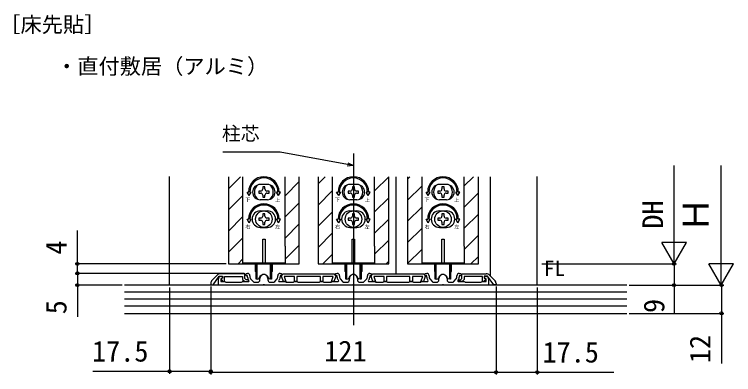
# Model space of a CAD drawing. Units: millimetres, scale not verified. Extents: x -525 to 525, y -783 to 779.
# Drawn here: x 3.5 to 308.7, y 346.8 to 499.8 of the extents above; entities that cross this region are included whole.
import ezdxf
from ezdxf.enums import TextEntityAlignment as Align

# ---------------------------------------------------------------- set-up
doc = ezdxf.new("R2010")
doc.units = ezdxf.units.MM
doc.header["$LTSCALE"] = 4
for name, color, linetype in [('0-2_USER1', 3, 'Continuous'), ('0-3_YKK_11', 7, 'Continuous'), ('0-5_YKK_12', 2, 'Continuous'), ('0-6_YKK_13', 4, 'Continuous'), ('0-8_YKK_D', 6, 'Continuous'), ('0-A_YSS_K', 3, 'Continuous')]:
    doc.layers.add(name, color=color, linetype=linetype)
doc.styles.add('ＭＳ ゴシック', font='')
doc.styles.get('ＭＳ ゴシック').set_extended_font_data('MS Gothic')

msp = doc.modelspace()

# ---------------------------------------------------------------- linework, layer by layer
at = {"layer": '0-3_YKK_11'}
for p, q in [((89.524, 389.047), (87.395, 386.918)), ((101.31, 389.632), (90.938, 389.632)), ((103.46, 388.832), (103.46, 388.213)), ((103.712, 387.548), (104.761, 386.368)), ((107.66, 387.032), (107.66, 387.632)), ((111.06, 387.632), (111.06, 387.032)), ((113.958, 386.368), (115.007, 387.548)), ((115.26, 388.213), (115.26, 388.832)), ((141.46, 388.832), (141.46, 388.213)), ((141.712, 387.548), (142.761, 386.368)), ((145.66, 387.032), (145.66, 387.632)), ((149.06, 387.632), (149.06, 387.032)), ((151.958, 386.368), (153.007, 387.548)), ((153.26, 388.213), (153.26, 388.832)), ((155.56, 389.632), (177.16, 389.632)), ((179.46, 388.832), (179.46, 388.213)), ((179.712, 387.548), (180.761, 386.368)), ((183.66, 387.032), (183.66, 387.632)), ((187.06, 387.632), (187.06, 387.032)), ((189.958, 386.368), (191.007, 387.548)), ((191.26, 388.213), (191.26, 388.832)), ((193.359, 389.634), (203.731, 389.634)), ((205.145, 389.048), (207.274, 386.92)), ((105.509, 386.032), (106.66, 386.032)), ((112.06, 386.032), (113.211, 386.032)), ((143.509, 386.032), (144.66, 386.032)), ((150.06, 386.032), (151.211, 386.032)), ((181.509, 386.032), (182.66, 386.032)), ((188.06, 386.032), (189.211, 386.032))]:
    msp.add_line(p, q, dxfattribs=at)
for points in [[(86.81, 385.504), (86.81, 384.932), (87.81, 384.932), (90.41, 388.632), (91.81, 388.632), (91.81, 387.724), (91.142, 387.481), (91.946, 386.332), (92.61, 386.332), (92.61, 388.432), (100.31, 388.432), (100.31, 387.249), (101.227, 386.332), (102.91, 386.332), (102.91, 387.132), (101.841, 387.132), (101.31, 387.664), (101.31, 389.632)], [(90.783, 388.468), (91.402, 388.693), (91.744, 387.753), (91.06, 387.504), (91.06, 386.332), (92.76, 386.332), (92.983, 386.232), (93.207, 386.132), (96.101, 386.132), (96.285, 386.012), (96.835, 386.012), (97.018, 386.132), (99.912, 386.132), (100.136, 386.232), (100.36, 386.332), (102.952, 386.332), (103.121, 386.708), (102.965, 386.884)], [(102.46, 388.213), (102.46, 388.832), (101.96, 388.832), (101.46, 389.332), (101.96, 389.832), (102.46, 389.832)], [(116.26, 389.832), (116.76, 389.832), (117.26, 389.332), (116.76, 388.832), (116.26, 388.832), (116.26, 388.213)], [(140.46, 388.213), (140.46, 388.832), (139.96, 388.832), (139.46, 389.332), (139.96, 389.832), (140.46, 389.832)], [(154.26, 389.832), (154.76, 389.832), (155.26, 389.332), (154.76, 388.832), (154.26, 388.832), (154.26, 388.213)], [(177.16, 389.632), (177.46, 389.33), (177.71, 388.892), (177.842, 388.53), (177.078, 386.432), (176.014, 386.432), (176.742, 388.432), (172.36, 388.432), (172.36, 386.332), (171.36, 386.332), (171.36, 388.432), (161.36, 388.432), (161.36, 386.332), (160.36, 386.332), (160.36, 388.432), (155.977, 388.432), (156.705, 386.432), (155.641, 386.432), (154.878, 388.53), (155.01, 388.892), (155.26, 389.33), (155.56, 389.632)], [(178.46, 388.213), (178.46, 388.832), (177.96, 388.832), (177.46, 389.332), (177.96, 389.832), (178.46, 389.832)], [(191.754, 386.884), (191.598, 386.708), (191.767, 386.332), (194.36, 386.332), (194.583, 386.232), (194.807, 386.132), (197.701, 386.132), (197.885, 386.012), (198.435, 386.012), (198.618, 386.132), (201.512, 386.132), (201.736, 386.232), (201.96, 386.332), (203.66, 386.332), (203.66, 387.504), (202.975, 387.753), (203.317, 388.693), (203.936, 388.468)], [(207.859, 385.505), (207.859, 384.934), (206.859, 384.934), (204.259, 388.634), (202.859, 388.634), (202.859, 387.726), (203.527, 387.483), (202.723, 386.334), (202.059, 386.334), (202.059, 388.434), (194.359, 388.434), (194.359, 387.251), (193.442, 386.334), (191.759, 386.334), (191.759, 387.134), (192.828, 387.134), (193.359, 387.665), (193.359, 389.634)], [(192.26, 389.832), (192.76, 389.832), (193.26, 389.332), (192.76, 388.832), (192.26, 388.832), (192.26, 388.213)], [(184.901, 384.832), (147.818, 384.832), (147.635, 384.952), (147.085, 384.952), (146.901, 384.832), (109.818, 384.832), (109.635, 384.952), (109.085, 384.952), (108.901, 384.832), (90.06, 384.832), (90.06, 387.434)], [(115.754, 386.884), (115.598, 386.708), (115.767, 386.332), (118.36, 386.332), (118.583, 386.232), (118.807, 386.132), (121.912, 386.132), (122.136, 386.232), (122.36, 386.332), (123.36, 386.332), (123.583, 386.232), (123.807, 386.132), (127.901, 386.132), (128.085, 386.012), (128.635, 386.012), (128.818, 386.132), (132.912, 386.132), (133.136, 386.232), (133.36, 386.332), (134.36, 386.332), (134.583, 386.232), (134.807, 386.132), (137.912, 386.132), (138.136, 386.232), (138.36, 386.332), (140.952, 386.332), (141.121, 386.708), (140.965, 386.884)], [(153.754, 386.884), (153.598, 386.708), (153.767, 386.332), (156.36, 386.332), (156.583, 386.232), (156.807, 386.132), (159.912, 386.132), (160.136, 386.232), (160.36, 386.332), (161.36, 386.332), (161.583, 386.232), (161.807, 386.132), (165.901, 386.132), (166.085, 386.012), (166.635, 386.012), (166.818, 386.132), (170.912, 386.132), (171.136, 386.232), (171.36, 386.332), (172.36, 386.332), (172.583, 386.232), (172.807, 386.132), (175.912, 386.132), (176.136, 386.232), (176.36, 386.332), (178.952, 386.332), (179.121, 386.708), (178.965, 386.884)], [(204.66, 387.434), (204.66, 384.832), (185.818, 384.832), (185.635, 384.952), (185.085, 384.952), (184.901, 384.832)]]:
    msp.add_lwpolyline(points, dxfattribs=at)
msp.add_lwpolyline([(117.56, 389.632), (139.16, 389.632), (139.46, 389.33), (139.71, 388.892), (139.842, 388.53), (139.078, 386.432), (138.014, 386.432), (138.742, 388.432), (134.36, 388.432), (134.36, 386.332), (133.36, 386.332), (133.36, 388.432), (123.36, 388.432), (123.36, 386.332), (122.36, 386.332), (122.36, 388.432), (117.977, 388.432), (118.705, 386.432), (117.641, 386.432), (116.878, 388.53), (117.01, 388.892), (117.26, 389.33)], close=True, dxfattribs=at)
for centre, radius, start, end in [((90.938, 387.632), 2, 89.99999, 134.99998), ((91.16, 387.434), 1.1, 110.00001, 179.99998), ((102.46, 388.832), 1, 0.00001, 89.99999), ((104.46, 388.213), 2, 180.00001, 221.63353), ((104.46, 388.213), 1, 180.00003, 221.63355), ((109.36, 387.632), 1.7, 359.99999, 180.00001), ((114.26, 388.213), 1, 318.36645, 359.99997), ((116.26, 388.832), 1, 90.00001, 179.99999), ((114.26, 388.213), 2, 318.36647, 359.99999), ((140.46, 388.832), 1, 0.00001, 89.99999), ((142.46, 388.213), 2, 180.00001, 221.63353), ((142.46, 388.213), 1, 180.00003, 221.63355), ((147.36, 387.632), 1.7, 359.99999, 180.00001), ((152.26, 388.213), 1, 318.36645, 359.99997), ((154.26, 388.832), 1, 90.00001, 179.99999), ((152.26, 388.213), 2, 318.36647, 359.99999), ((178.46, 388.832), 1, 0.00001, 89.99999), ((180.46, 388.213), 2, 180.00001, 221.63353), ((180.46, 388.213), 1, 180.00003, 221.63355), ((185.36, 387.632), 1.7, 359.99999, 180.00001), ((190.26, 388.213), 1, 318.36645, 359.99997), ((192.26, 388.832), 1, 90.00001, 179.99999), ((190.26, 388.213), 2, 318.36647, 359.99999), ((203.731, 387.634), 2, 45.00001, 90), ((203.56, 387.434), 1.1, 0.00002, 69.99999), ((88.81, 385.504), 2, 135.00001, 180), ((105.509, 387.032), 1, 221.63354, 270), ((106.66, 387.032), 1, 270.00001, 359.99999), ((112.06, 387.032), 1, 180.00001, 269.99999), ((113.211, 387.032), 1, 270, 318.36646), ((143.509, 387.032), 1, 221.63354, 270), ((144.66, 387.032), 1, 270.00001, 359.99999), ((150.06, 387.032), 1, 180.00001, 269.99999), ((151.211, 387.032), 1, 270, 318.36646), ((181.509, 387.032), 1, 221.63354, 270), ((182.66, 387.032), 1, 270.00001, 359.99999), ((188.06, 387.032), 1, 180.00001, 269.99999), ((189.211, 387.032), 1, 270, 318.36646), ((205.859, 385.505), 2, 360, 44.99999)]:
    msp.add_arc(centre, radius, start, end, dxfattribs=at)
at = {"layer": '0-5_YKK_12'}
for p, q in [((147.36, 440.772), (147.36, 367.832)), ((69.36, 384.832), (69.36, 430.998)), ((94.359, 425.716), (99.475, 430.832)), ((94.359, 430.819), (94.359, 393.832)), ((132.359, 427.795), (135.396, 430.832)), ((132.359, 430.819), (132.359, 393.832)), ((156.359, 424.855), (162.337, 430.832)), ((165.36, 430.819), (165.36, 389.632)), ((170.359, 429.874), (171.317, 430.832)), ((170.359, 430.819), (170.359, 393.832)), ((194.359, 426.934), (198.258, 430.832)), ((205.36, 430.819), (205.36, 388.834)), ((225.36, 384.832), (225.36, 430.998)), ((118.359, 422.776), (124.359, 428.776)), ((132.359, 418.815), (138.359, 424.815)), ((170.359, 420.894), (176.359, 426.894)), ((94.359, 416.736), (100.359, 422.736)), ((156.359, 415.874), (162.359, 421.874)), ((194.359, 417.953), (200.359, 423.953)), ((118.359, 413.795), (124.359, 419.795)), ((132.359, 409.835), (138.359, 415.835)), ((170.359, 411.914), (176.359, 417.914)), ((94.359, 407.756), (100.359, 413.756)), ((156.359, 406.894), (162.359, 412.894)), ((194.359, 408.973), (200.359, 414.973)), ((118.359, 404.815), (124.359, 410.815)), ((170.359, 402.934), (176.359, 408.934)), ((132.359, 400.855), (138.359, 406.855)), ((194.359, 399.993), (200.359, 405.993)), ((94.359, 398.776), (100.359, 404.776)), ((156.359, 397.914), (162.359, 403.914)), ((118.359, 395.835), (124.359, 401.835)), ((170.359, 393.953), (176.359, 399.953)), ((134.317, 393.832), (138.359, 397.874)), ((197.179, 393.832), (200.359, 397.013)), ((98.396, 393.832), (100.359, 395.795)), ((161.258, 393.832), (162.359, 394.934))]:
    msp.add_line(p, q, dxfattribs=at)
for points in [[(94.359, 393.832), (124.359, 393.832), (124.359, 430.819)], [(132.359, 393.832), (162.359, 393.832), (162.359, 430.819)], [(170.359, 393.832), (200.359, 393.832), (200.359, 430.819)]]:
    msp.add_lwpolyline(points, dxfattribs=at)
at = {"layer": '0-6_YKK_13'}
for p, q in [((100.359, 430.832), (100.359, 401.332)), ((118.359, 401.332), (118.359, 430.832)), ((138.359, 430.832), (138.359, 401.332)), ((156.359, 401.332), (156.359, 430.832)), ((176.359, 430.832), (176.359, 401.332)), ((194.359, 401.332), (194.359, 430.832)), ((110.859, 427.582), (107.859, 427.582)), ((148.859, 427.582), (145.859, 427.582)), ((186.859, 427.582), (183.859, 427.582)), ((102.243, 424.332), (102.859, 424.332)), ((103.109, 422.832), (102.243, 424.332)), ((103.109, 422.832), (103.975, 424.332)), ((103.359, 424.332), (103.975, 424.332)), ((108.039, 424.772), (107.159, 424.772)), ((107.159, 424.772), (107.159, 423.892)), ((108.919, 426.532), (108.919, 425.652)), ((109.799, 426.532), (108.919, 426.532)), ((109.799, 425.652), (109.799, 426.532)), ((111.559, 424.772), (110.679, 424.772)), ((111.559, 423.892), (111.559, 424.772)), ((115.359, 424.332), (114.743, 424.332)), ((115.609, 422.832), (114.743, 424.332)), ((140.243, 424.332), (140.859, 424.332)), ((141.109, 422.832), (140.243, 424.332)), ((141.109, 422.832), (141.975, 424.332)), ((141.359, 424.332), (141.975, 424.332)), ((146.039, 424.772), (145.159, 424.772)), ((145.159, 424.772), (145.159, 423.892)), ((146.919, 426.532), (146.919, 425.652)), ((147.799, 426.532), (146.919, 426.532)), ((147.799, 425.652), (147.799, 426.532)), ((149.559, 424.772), (148.679, 424.772)), ((149.559, 423.892), (149.559, 424.772)), ((153.359, 424.332), (152.743, 424.332)), ((153.609, 422.832), (152.743, 424.332)), ((178.243, 424.332), (178.859, 424.332)), ((179.109, 422.832), (178.243, 424.332)), ((179.109, 422.832), (179.975, 424.332)), ((179.359, 424.332), (179.975, 424.332)), ((184.039, 424.772), (183.159, 424.772)), ((183.159, 424.772), (183.159, 423.892)), ((184.919, 426.532), (184.919, 425.652)), ((185.799, 426.532), (184.919, 426.532)), ((185.799, 425.652), (185.799, 426.532)), ((187.559, 424.772), (186.679, 424.772)), ((187.559, 423.892), (187.559, 424.772)), ((191.359, 424.332), (190.743, 424.332)), ((191.609, 422.832), (190.743, 424.332)), ((107.159, 423.892), (108.039, 423.892)), ((108.919, 423.012), (108.919, 422.132)), ((108.919, 422.132), (109.799, 422.132)), ((109.799, 422.132), (109.799, 423.012)), ((110.679, 423.892), (111.559, 423.892)), ((145.159, 423.892), (146.039, 423.892)), ((146.919, 423.012), (146.919, 422.132)), ((146.919, 422.132), (147.799, 422.132)), ((147.799, 422.132), (147.799, 423.012)), ((148.679, 423.892), (149.559, 423.892)), ((183.159, 423.892), (184.039, 423.892)), ((184.919, 423.012), (184.919, 422.132)), ((184.919, 422.132), (185.799, 422.132)), ((185.799, 422.132), (185.799, 423.012)), ((186.679, 423.892), (187.559, 423.892)), ((110.859, 421.082), (107.859, 421.082)), ((148.859, 421.082), (145.859, 421.082)), ((186.859, 421.082), (183.859, 421.082)), ((107.859, 416.332), (110.859, 416.332)), ((108.919, 415.032), (108.919, 414.152)), ((109.799, 415.032), (108.919, 415.032)), ((109.799, 414.152), (109.799, 415.032)), ((145.859, 416.332), (148.859, 416.332)), ((146.919, 415.032), (146.919, 414.152)), ((147.799, 415.032), (146.919, 415.032)), ((147.799, 414.152), (147.799, 415.032)), ((183.859, 416.332), (186.859, 416.332)), ((184.919, 415.032), (184.919, 414.152)), ((185.799, 415.032), (184.919, 415.032)), ((185.799, 414.152), (185.799, 415.032)), ((102.243, 412.832), (102.859, 412.832)), ((103.109, 411.332), (102.243, 412.832)), ((103.109, 411.332), (103.975, 412.832)), ((103.359, 412.832), (103.975, 412.832)), ((108.039, 413.272), (107.159, 413.272)), ((107.159, 413.272), (107.159, 412.392)), ((107.159, 412.392), (108.039, 412.392)), ((111.559, 413.272), (110.679, 413.272)), ((110.679, 412.392), (111.559, 412.392)), ((111.559, 412.392), (111.559, 413.272)), ((115.609, 411.332), (114.743, 412.832)), ((115.359, 412.832), (114.743, 412.832)), ((115.609, 411.332), (116.475, 412.832)), ((116.475, 412.832), (115.859, 412.832)), ((140.243, 412.832), (140.859, 412.832)), ((141.109, 411.332), (140.243, 412.832)), ((141.109, 411.332), (141.975, 412.832)), ((141.359, 412.832), (141.975, 412.832)), ((146.039, 413.272), (145.159, 413.272)), ((145.159, 413.272), (145.159, 412.392)), ((145.159, 412.392), (146.039, 412.392)), ((149.559, 413.272), (148.679, 413.272)), ((148.679, 412.392), (149.559, 412.392)), ((149.559, 412.392), (149.559, 413.272)), ((153.609, 411.332), (152.743, 412.832)), ((153.359, 412.832), (152.743, 412.832)), ((153.609, 411.332), (154.475, 412.832)), ((154.475, 412.832), (153.859, 412.832)), ((178.243, 412.832), (178.859, 412.832)), ((179.109, 411.332), (178.243, 412.832)), ((179.109, 411.332), (179.975, 412.832)), ((179.359, 412.832), (179.975, 412.832)), ((184.039, 413.272), (183.159, 413.272)), ((183.159, 413.272), (183.159, 412.392)), ((183.159, 412.392), (184.039, 412.392)), ((187.559, 413.272), (186.679, 413.272)), ((186.679, 412.392), (187.559, 412.392)), ((187.559, 412.392), (187.559, 413.272)), ((191.609, 411.332), (190.743, 412.832)), ((191.359, 412.832), (190.743, 412.832)), ((191.609, 411.332), (192.475, 412.832)), ((192.475, 412.832), (191.859, 412.832)), ((107.859, 409.332), (110.859, 409.332)), ((108.919, 411.512), (108.919, 410.632)), ((108.919, 410.632), (109.799, 410.632)), ((109.799, 410.632), (109.799, 411.512)), ((145.859, 409.332), (148.859, 409.332)), ((146.919, 411.512), (146.919, 410.632)), ((146.919, 410.632), (147.799, 410.632)), ((147.799, 410.632), (147.799, 411.512)), ((183.859, 409.332), (186.859, 409.332)), ((184.919, 411.512), (184.919, 410.632)), ((184.919, 410.632), (185.799, 410.632)), ((185.799, 410.632), (185.799, 411.512)), ((108.859, 404.332), (109.859, 404.332)), ((108.859, 394.132), (108.859, 404.332)), ((109.859, 404.332), (109.859, 394.132)), ((146.859, 404.332), (147.859, 404.332)), ((146.859, 394.132), (146.859, 404.332)), ((147.859, 404.332), (147.859, 394.132)), ((184.859, 404.332), (185.859, 404.332)), ((184.859, 394.132), (184.859, 404.332)), ((185.859, 404.332), (185.859, 394.132)), ((100.359, 401.332), (100.359, 393.832)), ((138.359, 401.332), (138.359, 393.832)), ((176.359, 401.332), (176.359, 393.832)), ((100.359, 394.332), (118.359, 394.332)), ((105.859, 390.584), (105.859, 393.832)), ((106.109, 387.332), (106.109, 393.832)), ((106.509, 387.332), (106.509, 393.832)), ((109.859, 394.132), (108.859, 394.132)), ((112.209, 387.332), (112.209, 393.832)), ((112.859, 393.832), (112.859, 390.584)), ((138.359, 394.332), (156.359, 394.332)), ((143.859, 390.584), (143.859, 393.832)), ((144.109, 387.332), (144.109, 393.832)), ((144.509, 387.332), (144.509, 393.832)), ((147.859, 394.132), (146.859, 394.132)), ((150.209, 387.332), (150.209, 393.832)), ((150.859, 393.832), (150.859, 390.584)), ((176.359, 394.332), (194.359, 394.332)), ((181.859, 390.584), (181.859, 393.832)), ((182.109, 387.332), (182.109, 393.832)), ((182.509, 387.332), (182.509, 393.832)), ((185.859, 394.132), (184.859, 394.132)), ((188.209, 387.332), (188.209, 393.832)), ((188.859, 393.832), (188.859, 390.584)), ((106.107, 390.289), (106.109, 390.288)), ((106.109, 390.332), (106.109, 387.332)), ((106.509, 387.332), (107.129, 387.558)), ((112.209, 387.332), (111.589, 387.558)), ((112.609, 387.332), (112.609, 390.332)), ((112.609, 390.288), (112.611, 390.289)), ((144.107, 390.289), (144.109, 390.288)), ((144.109, 390.332), (144.109, 387.332)), ((144.509, 387.332), (145.129, 387.558)), ((150.209, 387.332), (149.589, 387.558)), ((150.609, 387.332), (150.609, 390.332)), ((150.609, 390.288), (150.611, 390.289)), ((182.107, 390.289), (182.109, 390.288)), ((182.109, 390.332), (182.109, 387.332)), ((182.509, 387.332), (183.129, 387.558)), ((188.209, 387.332), (187.589, 387.558)), ((188.609, 387.332), (188.609, 390.332)), ((188.609, 390.288), (188.611, 390.289)), ((106.509, 387.332), (106.109, 387.332)), ((144.509, 387.332), (144.109, 387.332)), ((182.509, 387.332), (182.109, 387.332))]:
    msp.add_line(p, q, dxfattribs=at)
for points in [[(115.609, 422.832), (116.475, 424.332), (115.859, 424.332)], [(153.609, 422.832), (154.475, 424.332), (153.859, 424.332)], [(191.609, 422.832), (192.475, 424.332), (191.859, 424.332)], [(118.359, 401.332), (118.359, 393.832), (100.359, 393.832)], [(156.359, 401.332), (156.359, 393.832), (138.359, 393.832)], [(194.359, 401.332), (194.359, 393.832), (176.359, 393.832)], [(112.609, 393.832), (112.609, 387.332), (112.209, 387.332)], [(150.609, 393.832), (150.609, 387.332), (150.209, 387.332)], [(188.609, 393.832), (188.609, 387.332), (188.209, 387.332)]]:
    msp.add_lwpolyline(points, dxfattribs=at)
for centre in [(109.359, 412.832), (147.359, 412.832), (185.359, 412.832)]:
    msp.add_circle(centre, 3.5, dxfattribs=at)
for centre, radius, start, end in [((109.359, 424.332), 6.5, 0, 180), ((109.359, 424.332), 6, 0, 180), ((147.359, 424.332), 6.5, 0, 180), ((147.359, 424.332), 6, 0, 180), ((185.359, 424.332), 6.5, 0, 180), ((185.359, 424.332), 6, 0, 180), ((107.859, 424.332), 3.25, 90, 270), ((109.359, 424.332), 4, 129.83844, 230.16156), ((110.859, 424.332), 3.25, 270, 90), ((109.359, 424.332), 4, 309.83844, 50.16156), ((145.859, 424.332), 3.25, 90, 270), ((147.359, 424.332), 4, 129.83844, 230.16156), ((148.859, 424.332), 3.25, 270, 90), ((147.359, 424.332), 4, 309.83844, 50.16156), ((183.859, 424.332), 3.25, 90, 270), ((185.359, 424.332), 4, 129.83844, 230.16156), ((186.859, 424.332), 3.25, 270, 90), ((185.359, 424.332), 4, 309.83844, 50.16156), ((108.039, 425.652), 0.88, 270, 0), ((110.679, 425.652), 0.88, 180, 270), ((146.039, 425.652), 0.88, 270, 0), ((148.679, 425.652), 0.88, 180, 270), ((184.039, 425.652), 0.88, 270, 0), ((186.679, 425.652), 0.88, 180, 270), ((108.039, 423.012), 0.88, 0, 90), ((110.679, 423.012), 0.88, 90, 180), ((146.039, 423.012), 0.88, 0, 90), ((148.679, 423.012), 0.88, 90, 180), ((184.039, 423.012), 0.88, 0, 90), ((186.679, 423.012), 0.88, 90, 180), ((109.359, 412.832), 6.5, 0, 180), ((109.359, 412.832), 6, 0, 180), ((147.359, 412.832), 6.5, 0, 180), ((147.359, 412.832), 6, 0, 180), ((185.359, 412.832), 6.5, 0, 180), ((185.359, 412.832), 6, 0, 180), ((107.859, 412.832), 3.5, 90, 270), ((110.859, 412.832), 3.5, 270, 90), ((145.859, 412.832), 3.5, 90, 270), ((148.859, 412.832), 3.5, 270, 90), ((183.859, 412.832), 3.5, 90, 270), ((186.859, 412.832), 3.5, 270, 90), ((108.039, 414.152), 0.88, 270, 0), ((108.039, 411.512), 0.88, 0, 90), ((110.679, 414.152), 0.88, 180, 270), ((110.679, 411.512), 0.88, 90, 180), ((146.039, 414.152), 0.88, 270, 0), ((146.039, 411.512), 0.88, 0, 90), ((148.679, 414.152), 0.88, 180, 270), ((148.679, 411.512), 0.88, 90, 180), ((184.039, 414.152), 0.88, 270, 0), ((184.039, 411.512), 0.88, 0, 90), ((186.679, 414.152), 0.88, 180, 270), ((186.679, 411.512), 0.88, 90, 180), ((106.159, 390.584), 0.3, 180, 260), ((112.559, 390.584), 0.3, 280, 0), ((144.159, 390.584), 0.3, 180, 260), ((150.559, 390.584), 0.3, 280, 0), ((182.159, 390.584), 0.3, 180, 260), ((188.559, 390.584), 0.3, 280, 0), ((106.958, 388.028), 0.5, 290, 343.84988), ((109.359, 387.332), 2, 16.15012, 163.84988), ((111.76, 388.028), 0.5, 196.15012, 250), ((144.958, 388.028), 0.5, 290, 343.84988), ((147.359, 387.332), 2, 16.15012, 163.84988), ((149.76, 388.028), 0.5, 196.15012, 250), ((182.958, 388.028), 0.5, 290, 343.84988), ((185.359, 387.332), 2, 16.15012, 163.84988), ((187.76, 388.028), 0.5, 196.15012, 250)]:
    msp.add_arc(centre, radius, start, end, dxfattribs=at)
at = {"layer": '0-8_YKK_D'}
for p, q in [((283.409, 404.332), (283.409, 435.678)), ((303.409, 395.332), (303.409, 435.678)), ((283.409, 393.832), (283.409, 412.019)), ((283.409, 393.832), (278.159, 402.926)), ((288.659, 402.926), (278.159, 402.926)), ((283.409, 393.832), (288.659, 402.926)), ((303.409, 384.832), (303.409, 403.019)), ((93.359, 393.832), (29.276, 393.832)), ((227.36, 393.832), (284.409, 393.832)), ((264.483, 393.832), (284.409, 393.832)), ((303.409, 384.832), (298.159, 393.926)), ((308.659, 393.926), (298.159, 393.926)), ((303.409, 384.832), (308.659, 393.926)), ((100.96, 389.832), (29.276, 389.832)), ((100.96, 389.832), (29.276, 389.832)), ((49.276, 384.832), (29.276, 384.832)), ((264.409, 384.832), (304.452, 384.832)), ((264.409, 384.832), (284.409, 384.832)), ((265.409, 384.832), (304.409, 384.832)), ((69.36, 383.832), (69.36, 347.22)), ((86.86, 384.232), (86.86, 346.832)), ((86.86, 383.232), (86.86, 347.22)), ((207.859, 384.234), (207.859, 346.832)), ((207.86, 384.234), (207.86, 346.832)), ((225.36, 383.832), (225.36, 346.832)), ((264.409, 372.832), (304.452, 372.832)), ((86.86, 347.832), (207.86, 347.832))]:
    msp.add_line(p, q, dxfattribs=at)
for points in [[(147.36, 435.567), (144.852, 436.028), (116.289, 441.278), (91.897, 441.278)], [(144.975, 436.7), (147.36, 435.567), (144.728, 435.356)], [(30.276, 389.832), (30.276, 393.832), (30.276, 407.95)], [(283.409, 393.832), (283.409, 384.832), (283.409, 372.464)], [(30.276, 389.832), (30.276, 384.832), (30.276, 371.328)], [(303.452, 384.832), (303.452, 372.832), (303.452, 351.555)], [(86.86, 348.22), (69.36, 348.22), (36.81, 348.22)], [(207.859, 347.832), (225.36, 347.832), (257.91, 347.832)]]:
    msp.add_lwpolyline(points, dxfattribs=at)
for centre in [(30.276, 393.832), (283.409, 393.832), (30.276, 389.832), (30.276, 389.832), (30.276, 384.832), (283.409, 384.832), (303.452, 384.832), (303.452, 372.832), (69.36, 348.22), (86.86, 348.22), (86.86, 347.832), (207.859, 347.832), (207.86, 347.832), (225.36, 347.832)]:
    msp.add_circle(centre, 0.637, dxfattribs=at)
at = {"layer": '0-A_YSS_K'}
for p, q in [((263.409, 384.832), (50.276, 384.832)), ((263.409, 381.832), (50.276, 381.832)), ((263.409, 378.832), (50.276, 378.832)), ((263.409, 375.832), (50.276, 375.832)), ((50.276, 372.832), (205.359, 372.832)), ((200.159, 372.832), (263.409, 372.832))]:
    msp.add_line(p, q, dxfattribs=at)

# ---------------------------------------------------------------- texts
at = {"layer": '0-2_USER1', "style": 'ＭＳ ゴシック'}
for s, p in [('［床先貼］', (-2.89, 490.174)), ('・直付敷居（アルミ）', (21.212, 472.43)), ('FL', (228.208, 386.652))]:
    msp.add_text(s, height=6.598, dxfattribs=at).set_placement(p, align=Align.BOTTOM_LEFT)
at = {"layer": '0-6_YKK_13', "style": 'ＭＳ ゴシック'}
for s, p in [('下', (101.451, 419.885)), ('上', (114.125, 419.716)), ('下', (139.451, 419.885)), ('上', (152.125, 419.716)), ('下', (177.451, 419.885)), ('上', (190.125, 419.716)), ('右', (101.559, 408.361)), ('左', (114.101, 408.324)), ('右', (139.559, 408.361)), ('左', (152.101, 408.324)), ('右', (177.559, 408.361)), ('左', (190.101, 408.324))]:
    msp.add_text(s, height=1.558, dxfattribs=at).set_placement(p, align=Align.BOTTOM_LEFT)
at = {"layer": '0-8_YKK_D', "style": 'ＭＳ ゴシック'}
for s, height, p in [('柱芯', 5.865, (91.545, 444.49)), ('17.5', 8.798, (36.469, 349.72)), ('121', 8.798, (134.985, 349.832)), ('17.5', 8.798, (227.569, 349.332))]:
    msp.add_text(s, height=height, dxfattribs=at).set_placement(p, align=Align.BOTTOM_LEFT)
for s, height, p in [('DH', 8.798, (281.409, 408.789)), ('Ｈ', 11, (301.409, 407.153)), ('4', 8.798, (28.276, 397.769)), ('5', 8.798, (28.276, 372.441)), ('9', 8.798, (281.909, 373.01)), ('12', 8.798, (301.452, 351.714))]:
    msp.add_text(s, height=height, rotation=90, dxfattribs=at).set_placement(p, align=Align.BOTTOM_LEFT)

doc.saveas('drawing.dxf')
